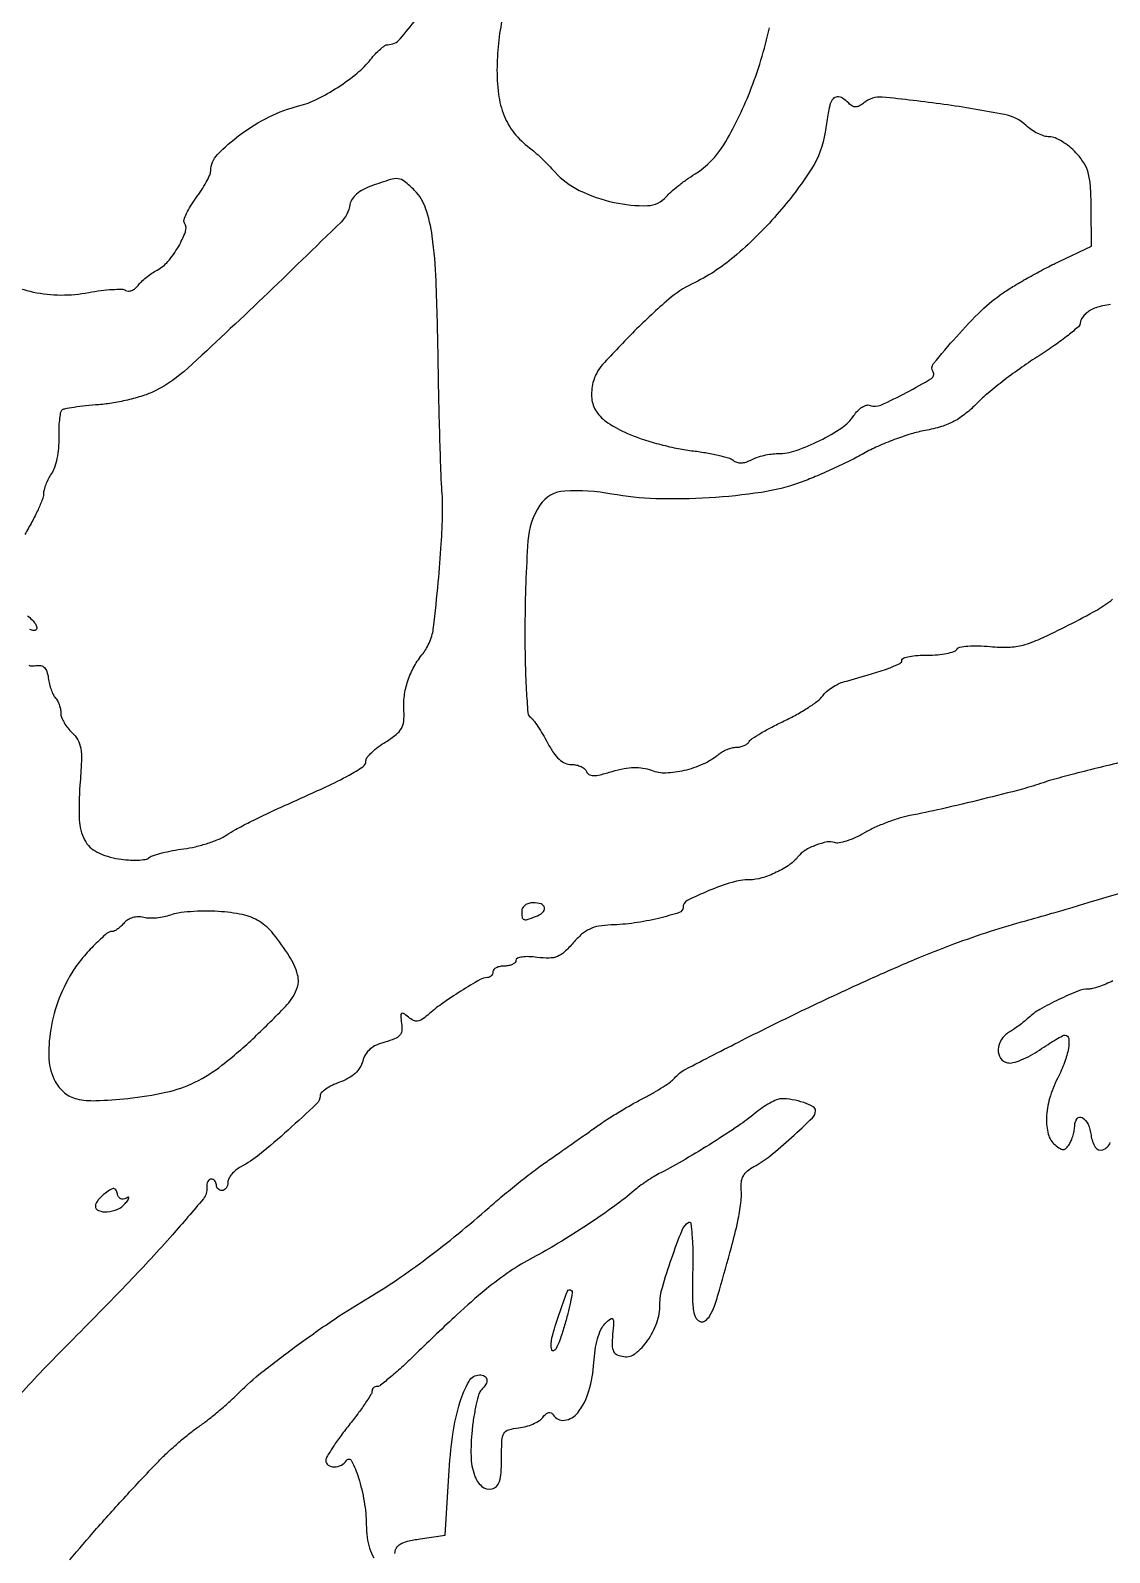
# Model space of a CAD drawing. Extents: x 0 to 1938, y 0 to 2000.
# Drawn here: x 1299.7 to 1487, y 871.1 to 1135.5 of the extents above; entities that cross this region are included whole.
import ezdxf

# ---------------------------------------------------------------- set-up
doc = ezdxf.new("R2010")
doc.units = 0

msp = doc.modelspace()

# ---------------------------------------------------------------- linework, layer by layer
for points in [[(1295.945146, 1091.432108, 0.052865), (1300.218643, 1090.054341, 0.049425), (1305.029304, 1089.535318, 0.049222), (1309.855118, 1089.969166, -0.014096), (1311.98238, 1090.312101, -0.018398), (1313.944605, 1090.498784, -0.016178), (1315.564507, 1090.540436, -0.13759), (1316.256822, 1090.341275, 0.143099), (1316.740002, 1090.207912, 0.090083), (1317.318598, 1090.321975, 0.076721), (1317.903648, 1090.662777, 0.063788), (1318.401704, 1091.183882, -0.044056), (1318.981007, 1091.839818, -0.020594), (1319.835273, 1092.586234, -0.020219), (1320.801686, 1093.300539, -0.026665), (1321.73965, 1093.866302, 0.094332), (1323.607985, 1095.369581, 0.044584), (1325.40253, 1097.904453, 0.042664), (1326.635068, 1100.511336, 0.231495), (1326.485487, 1102.023483, -0.213684), (1326.408574, 1102.600385, -0.034438), (1326.81503, 1103.688979, -0.03286), (1327.509444, 1104.984955, -0.023508), (1328.44462, 1106.338506, 0.018066), (1329.424485, 1107.724258, 0.020673), (1330.255889, 1109.117536, 0.020314), (1330.858178, 1110.345357, 0.100235), (1331.022236, 1111.094391, -0.188779), (1332.176761, 1113.911214, -0.043454), (1336.103568, 1117.367767, -0.043061), (1341.181545, 1120.473225, -0.054717), (1346.333086, 1122.37402, 0.054667), (1349.450759, 1123.524016, 0.028115), (1353.069568, 1125.590344, 0.028113), (1356.436404, 1128.051587, 0.054259), (1358.769352, 1130.433908, -0.021374), (1359.612568, 1131.416401, -0.026936), (1360.477053, 1132.246211, -0.026873), (1361.25445, 1132.846249, -0.152058), (1361.748327, 1133, 0.221387), (1363.903641, 1134.003503, 0.008983), (1369.45507, 1140.849722, 0.016429)], [(1381.807316, 1138.328793, 0.026557), (1381.022785, 1133.797993, 0.025887), (1380.714183, 1129.17059, 0.0353), (1380.978842, 1124.427454, 0.063781), (1381.953819, 1120.667226, 0.073483), (1383.718549, 1117.640002, 0.065388), (1386.346499, 1115.113532, -0.023052), (1387.241698, 1114.387815, -0.009028), (1388.410457, 1113.309069, -0.008914), (1389.634758, 1112.094881, -0.010974), (1390.730969, 1110.917637, 0.098831), (1394.987621, 1107.708818, 0.057943), (1401.03924, 1105.614506, 0.060457), (1406.842593, 1105.051861, 0.216792), (1410.112875, 1106.636006, -0.040207), (1410.876316, 1107.418466, -0.012584), (1412.138639, 1108.464904, -0.012485), (1413.612434, 1109.566859, -0.013491), (1415.102444, 1110.56467, 0.116761), (1420.078031, 1115.642485, 0.041935), (1424.592521, 1124.778741, 0.039033), (1428.013965, 1135.954312, 0.038388)], [(1299.467773, 1025.246435, 0.159874), (1299.897232, 1025.113089, 0.038421), (1300.649648, 1025.183118, -0.087034), (1301.518923, 1025.179623, -0.153005), (1302.150212, 1024.849919, -0.120182), (1302.577887, 1024.147039, -0.043608), (1302.834676, 1023, 0.027536), (1303.030165, 1021.973215, 0.026109), (1303.339917, 1020.955312, 0.027055), (1303.709501, 1020.085303, 0.077909), (1304.084676, 1019.55, -0.069252), (1304.435577, 1019.067238, -0.037804), (1304.731124, 1018.39584, -0.036827), (1304.932688, 1017.654513, -0.048002), (1305, 1016.954988, 0.090147), (1305.137398, 1016.199105, 0.0398), (1305.570715, 1015.276707, 0.037701), (1306.199428, 1014.345982, 0.041466), (1306.94286, 1013.551711, -0.080461), (1307.951922, 1012.290165, -0.091336), (1308.455997, 1010.827658, -0.048241), (1308.574085, 1008.615957, -0.008234), (1308.323042, 1004.404061, 0.027935), (1308.202301, 998.411207, 0.112458), (1309.136434, 994.895266, 0.159153), (1311.291524, 992.799361, 0.074451), (1315.04397, 991.60896, 0.022991), (1316.727537, 991.418602, 0.027147), (1318.330139, 991.398836, 0.027641), (1319.66029, 991.528556, 0.128696), (1320.361763, 991.832161, -0.088755), (1321.085159, 992.215606, -0.01521), (1322.58597, 992.647077, -0.016158), (1324.400537, 993.047538, -0.013799), (1326.335155, 993.354392, 0.025641), (1328.381728, 993.728874, 0.020722), (1330.532781, 994.332743, 0.021193), (1332.474491, 995.05808, 0.0495), (1333.835155, 995.799299, -0.025135), (1335.309812, 996.698277, -0.006505), (1337.773452, 997.994033, -0.006601), (1340.624615, 999.399481, -0.006684), (1343.5, 1000.723112, 0.003412), (1350.984521, 1004.109283, 0.017634), (1355.041547, 1006.154596, 0.02683), (1357.402801, 1007.621421, 0.237685), (1357.967435, 1008.668441, -0.167303), (1358.185499, 1009.248836, -0.029684), (1358.988907, 1010.110742, -0.029237), (1360.095201, 1011.047683, -0.022672), (1361.399059, 1011.937615, 0.027283), (1363.192459, 1013.186063, 0.09364), (1364.125635, 1014.247078, 0.10879), (1364.532631, 1015.483856, 0.044005), (1364.556258, 1017.269174, -0.051463), (1364.63026, 1019.900582, -0.047532), (1365.235962, 1022.535569, -0.046892), (1366.339541, 1025.042719, -0.047163), (1367.889175, 1027.295113, 0.050602), (1368.487497, 1028.177679, 0.028008), (1369.040967, 1029.357472, 0.027651), (1369.472452, 1030.628139, 0.039628), (1369.70034, 1031.795113, 0.004842), (1370.52072, 1039.658372, 0.008133), (1371.038117, 1046.277859, 0.009529), (1371.267412, 1051.646814, 0.025013), (1371.165697, 1055.5, -0.010143), (1371.000882, 1058.43358, -0.001624), (1370.813795, 1064.171875, -0.001796), (1370.639631, 1070.933375, -0.001574), (1370.505259, 1078, 0.005011), (1370.143326, 1091.978826, 0.02535), (1369.468756, 1099.749193, 0.047252), (1368.326007, 1104.592208, 0.115318), (1366.403861, 1107.687048, 0.024549), (1364.677844, 1109.251419, 0.145298), (1363.566638, 1109.719458, 0.104288), (1362.206907, 1109.586116, 0.009746), (1359, 1108.505311, 0.036523), (1357.520526, 1107.848917, 0.054417), (1356.352347, 1107.050897, 0.065688), (1355.558192, 1106.166284, 0.112955), (1355.196783, 1105.249266, -0.162647), (1353.640722, 1102.20808, -0.00282), (1340.117272, 1089.101319, -0.005266), (1327.026647, 1076.818302, -0.066728), (1321.5, 1072.957342, -0.038968), (1319.549136, 1072.135665, -0.018907), (1316.94906, 1071.379749, -0.018622), (1314.166908, 1070.792918, -0.025435), (1311.623938, 1070.486851, 0.008875), (1309.328807, 1070.287425, 0.012578), (1307.296159, 1070.022557, 0.008687), (1305.626201, 1069.732276, 0.150092), (1305.142566, 1069.4759, 0.156101), (1304.910928, 1069.026247, 0.015796), (1304.747684, 1067.818969, 0.018576), (1304.649934, 1066.332443, 0.013761), (1304.648295, 1064.685295, -0.03017), (1304.589226, 1062.938205, -0.027271), (1304.321439, 1061.150007, -0.028293), (1303.902729, 1059.574433, -0.073642), (1303.379667, 1058.527494, 0.03282), (1302.851547, 1057.65585, 0.027328), (1302.405277, 1056.668429, 0.028194), (1302.096633, 1055.716263, 0.064361), (1302, 1054.968665, -0.09564), (1301.823301, 1054.053342, -0.012944), (1301.045312, 1052.249981, -0.01453), (1299.994425, 1050.140748, -0.011786), (1298.75, 1047.941172, 0.037348)], [(1487.223094, 1087.882082, 0.023157), (1485.867188, 1087.648176, 0.023732), (1484.632136, 1087.313551, 0.053895), (1483.75, 1086.919901, 0.045647), (1483.077364, 1086.441078, 0.045426), (1482.501581, 1085.847443, 0.049317), (1482.098682, 1085.233545, 0.112179), (1481.95751, 1084.70031, -0.206856), (1481.642234, 1084.036391, -0.011468), (1479.842097, 1082.530716, -0.01617), (1477.538968, 1080.811328, -0.010999), (1474.815771, 1079, 0.012242), (1471.830073, 1077.003356, 0.009956), (1468.729158, 1074.724201, 0.01009), (1465.955774, 1072.509222, 0.025699), (1464.064546, 1070.763237, -0.029126), (1462.001016, 1068.884201, -0.049034), (1460.046767, 1067.597093, -0.047898), (1457.846753, 1066.696108, -0.026395), (1455.020616, 1066.00391, 0.027401), (1452.578081, 1065.400457, 0.015269), (1449.675376, 1064.414198, 0.015195), (1446.791347, 1063.2339, 0.023744), (1444.395733, 1062.028065, -0.013466), (1441.970957, 1060.744438, -0.007752), (1438.987003, 1059.323436, -0.007741), (1435.943702, 1057.98821, -0.01282), (1433.331402, 1056.96798, -0.049201), (1426.605595, 1055.262266, -0.022287), (1417.558965, 1054.304462, -0.022303), (1408.256569, 1054.152678, -0.039573), (1400.637708, 1054.974016, 0.061568), (1392.460578, 1055.494068, 0.235806), (1388.167537, 1053.02108, 0.130451), (1386.076126, 1046.826218, 0.015515), (1385.56267, 1032.214941, 0.005284), (1385.603458, 1025.908473, 0.01052), (1385.793535, 1020.918565, 0.005984), (1386.074143, 1016.9775, 0.221406), (1386.509573, 1016.214941, -0.078644), (1387.015673, 1015.721092, -0.013141), (1387.800634, 1014.608451, -0.014118), (1388.659546, 1013.238126, -0.0121), (1389.486977, 1011.75, 0.028472), (1390.502536, 1010.056496, 0.060003), (1391.508125, 1008.90294, 0.079715), (1392.543543, 1008.232139, 0.104319), (1393.644071, 1008, -0.051738), (1394.511426, 1007.910008, -0.057673), (1395.308914, 1007.64397, -0.065757), (1395.92233, 1007.252061, -0.138167), (1396.237339, 1006.787984, 0.186123), (1396.663095, 1006.2719, 0.129605), (1397.401682, 1006.07921, 0.059604), (1398.633103, 1006.229741, 0.012599), (1400.725215, 1006.799526, -0.023858), (1402.765655, 1007.306194, -0.041929), (1404.492063, 1007.500146, -0.048538), (1406.038089, 1007.393404, -0.049387), (1407.525166, 1006.990432, 0.099314), (1410.036567, 1006.571365, 0.049614), (1413.243462, 1006.996442, 0.048112), (1416.47227, 1008.091863, 0.065849), (1419.078741, 1009.706943, -0.042869), (1419.801451, 1010.201969, -0.03248), (1420.667322, 1010.620165, -0.033258), (1421.538244, 1010.907337, -0.063087), (1422.269724, 1011, 0.055703), (1422.932183, 1011.074031, 0.04964), (1423.589564, 1011.293179, 0.052604), (1424.145074, 1011.615749, 0.096806), (1424.498798, 1011.998056, -0.111146), (1425.005083, 1012.515024, -0.010392), (1426.530513, 1013.457998, -0.012938), (1428.423118, 1014.509239, -0.009816), (1430.549084, 1015.566546, 0.016223), (1432.721477, 1016.681882, 0.017629), (1434.756213, 1017.907156, 0.017372), (1436.417349, 1019.073146, 0.07782), (1437.241269, 1019.925031, -0.060452), (1437.903972, 1020.659405, -0.033805), (1438.864623, 1021.387141, -0.033211), (1439.950572, 1022.000766, -0.045764), (1441, 1022.391547, 0.005258), (1445.713934, 1023.724219, 0.018592), (1448.696218, 1024.723164, 0.021654), (1450.610022, 1025.540653, 0.288583), (1451, 1026.16006, -0.328292), (1451.241388, 1026.488079, -0.028769), (1452.304539, 1026.753267, -0.028943), (1453.738642, 1026.939382, -0.017799), (1455.440983, 1027, 0.020965), (1457.186889, 1027.073237, 0.027903), (1458.759279, 1027.294243, 0.027633), (1460.000767, 1027.61215, 0.17972), (1460.501037, 1028.001677, -0.207985), (1461.038614, 1028.375083, -0.028436), (1462.423338, 1028.570389, -0.027886), (1464.221026, 1028.619848, -0.017755), (1466.310054, 1028.486473, 0.03199), (1469.492472, 1028.374063, 0.059914), (1472.03634, 1028.754197, 0.041246), (1474.982797, 1029.831284, 0.008529), (1479.958877, 1032.234796, 0.010966), (1484.825123, 1034.823869, 0.04561), (1487.562194, 1036.704625, 0.058393)], [(1299.20901, 1033.842343, -0.034426), (1300.022478, 1033.135938, -0.056351), (1300.591795, 1032.42367, -0.078981), (1300.853027, 1031.81279, -0.263844), (1300.74119, 1031.407857, -0.22659), (1300.317964, 1031.258268, -0.068168), (1299.637083, 1031.426361, -0.05327)], [(1490, 1008.600479, 0.002763), (1485.377113, 1007.493185, 0.003219), (1480.996875, 1006.388442, 0.002857), (1477.303646, 1005.409086, 0.019353), (1475.5, 1004.843981, -0.021295), (1471.899088, 1003.731106, -0.003711), (1465.007909, 1001.973433, -0.00431), (1457.830941, 1000.265002, -0.009862), (1452.386359, 999.130962, 0.028188), (1450.537472, 998.674609, 0.016294), (1448.37047, 997.930094, 0.01625), (1446.238119, 997.038549, 0.026139), (1444.491851, 996.127693, -0.025116), (1442.939627, 995.314009, -0.030038), (1441.402159, 994.713175, -0.031171), (1440.074765, 994.374003, -0.139456), (1439.28305, 994.444878, 0.143397), (1437.998508, 994.549871, 0.040505), (1436.05092, 993.980832, 0.041329), (1434.161729, 993.073276, 0.097997), (1433, 992.042332, -0.080044), (1431.499861, 990.612387, -0.038624), (1429.195999, 989.279514, -0.038535), (1426.683983, 988.304479, -0.071613), (1424.527494, 987.978038, 0.070509), (1421.51429, 987.528676, 0.026425), (1417.480304, 986.094155, 0.01897), (1413.72501, 984.360813, 0.282263), (1413, 983.178853, -0.326885), (1412.351035, 982.29227, -0.017038), (1408.747553, 981.283403, -0.024528), (1404.55952, 980.478557, -0.028122), (1400.5, 980.13435, 0.034741), (1398.395732, 979.927869, 0.068819), (1396.798936, 979.42571, 0.06947), (1395.40792, 978.51272, 0.036015), (1393.94458, 977.031293, -0.028895), (1392.422459, 975.445872, -0.091555), (1391.185421, 974.660989, -0.095127), (1389.77683, 974.385548, -0.032703), (1387.69458, 974.514723, 0.023749), (1386.245923, 974.630643, 0.04313), (1385.060354, 974.566742, 0.057958), (1384.245967, 974.353722, 0.309109), (1384, 973.993873, -0.19205), (1383.848627, 973.61431, -0.087886), (1383.4125, 973.29195, -0.067715), (1382.765433, 973.073224, -0.047723), (1382, 973, 0.048028), (1381.234582, 972.926307, 0.068025), (1380.5875, 972.70625, 0.088204), (1380.151477, 972.381882, 0.191087), (1380, 972, -0.094493), (1379.927213, 971.618292, -0.09676), (1379.719295, 971.29375, -0.098939), (1379.409037, 971.076504, -0.103777), (1379.044409, 971, 0.132716), (1377.780659, 970.658545, 0.008205), (1374.4251, 968.627955, 0.013215), (1371.077893, 966.401184, 0.029382), (1368.683088, 964.49528, -0.032935), (1367.672069, 963.70232, -0.123729), (1366.92148, 963.425735, -0.147231), (1366.204988, 963.560201, -0.053764), (1365.335808, 964.136267, 0.022998), (1364.484607, 964.778982, 0.352092), (1364.14168, 964.752757, 0.231675), (1363.993125, 964.360559, 0.012918), (1364.152721, 963.026569, -0.061888), (1364.179573, 961.765377, -0.158254), (1363.814517, 960.939573, -0.118759), (1362.949447, 960.342335, -0.027869), (1361.262702, 959.798089, 0.041865), (1359.77286, 959.270958, 0.071119), (1358.658822, 958.563555, 0.081089), (1357.885547, 957.647766, 0.073505), (1357.41134, 956.502775, -0.079186), (1356.926479, 955.368475, -0.066906), (1356.089369, 954.36571, -0.058648), (1354.906982, 953.513684, -0.040091), (1353.398638, 952.827187, 0.027977), (1352.097259, 952.272494, 0.037939), (1350.99835, 951.62167, 0.04203), (1350.218833, 950.97232, 0.20069), (1350, 950.449079, -0.207105), (1349.39482, 949.050703, -0.005792), (1344.441197, 944.506306, -0.011723), (1339.505198, 940.2867, -0.048895), (1336.25, 938.125252, 0.046623), (1335.38927, 937.559336, 0.048536), (1334.660938, 936.850556, 0.053534), (1334.161222, 936.112293, 0.122628), (1334, 935.464816, -0.066486), (1333.925212, 934.904866, -0.083557), (1333.70625, 934.43029, -0.099365), (1333.381345, 934.112892, -0.14491), (1333, 934, -0.099038), (1332.618362, 934.076342, -0.097945), (1332.29375, 934.29375, -0.097945), (1332.076342, 934.618362, -0.099038), (1332, 935, 0.087646), (1331.932551, 935.381825, 0.094518), (1331.738889, 935.70625, 0.100101), (1331.450205, 935.923267, 0.111732), (1331.111111, 936, 0.164846), (1330.783328, 935.888914, 0.108508), (1330.524132, 935.581882, 0.085256), (1330.374036, 935.121011, 0.060577), (1330.361111, 934.576621, -0.200861), (1329.746112, 932.582694, -0.007019), (1324.36075, 926.312939, -0.010402), (1316.919264, 918.236488, -0.004262), (1306.5, 907.573308, 0.00446), (1301.89972, 902.861606, 0.006907), (1298.021112, 898.70405, 0.002689)], [(1306.570306, 869.888042, -0.00531), (1311.219039, 875.29848, -0.005573), (1316.615692, 881.309609, -0.006054), (1322, 887.033485, -0.013831), (1323.594927, 888.599305, -0.009266), (1325.5, 890.304179, -0.009335), (1327.408491, 891.888322, -0.018122), (1329, 893.068055, 0.016381), (1330.592145, 894.239697, 0.00854), (1332.501927, 895.797528, 0.008483), (1334.409256, 897.464631, 0.012818), (1336.00656, 898.985508, -0.028902), (1339.909981, 902.4699, -0.009776), (1345.97046, 907.09051, -0.009967), (1352.604719, 911.74626, -0.015119), (1358.56887, 915.5, 0.016728), (1363.327837, 918.516627, 0.01135), (1368.546614, 922.251127, 0.010698), (1373.96594, 926.502485, 0.00993), (1379.337142, 931.086243, -0.008248), (1381.670279, 933.090932, -0.005397), (1384.422443, 935.328068, -0.005428), (1387.152234, 937.450553, -0.010356), (1389.398834, 939.086243, 0.000473), (1391.55706, 940.593242, 0.000327), (1393.996462, 942.302391, 0.00033), (1396.33881, 943.948135, 0.000677), (1398.17112, 945.241046, -0.011331), (1399.959731, 946.446876, -0.006676), (1402.147643, 947.809968, -0.006676), (1404.370933, 949.114011, -0.011342), (1406.268902, 950.137184, 0.012008), (1407.959727, 951.051596, 0.0133), (1409.547079, 952.016906, 0.012733), (1410.854147, 952.90812, 0.064508), (1411.496616, 953.509937, -0.100694), (1413.394064, 955.047043, -0.002568), (1423.239388, 960.110406, -0.005799), (1434.224383, 965.529404, -0.00554), (1445.5, 970.7773, -0.006767), (1453.162018, 974.116476, -0.009869), (1460.007904, 976.832734, -0.010925), (1466.35459, 979.050231, -0.012593), (1472.5, 980.878085, 0.003416), (1474.512063, 981.436561, 0.001214), (1477.38125, 982.261635, 0.001205), (1480.526755, 983.182663, 0.001419), (1483.5, 984.07022, -0.006731), (1492.985471, 986.792357, -0.017072)], [(1487.596362, 970.427071, -0.016054), (1486.388421, 969.880812, -0.016556), (1485.16014, 969.419202, -0.01651), (1484.072321, 969.090596, -0.065178), (1483.380289, 969, 0.095973), (1481.533153, 968.642153, 0.01601), (1478.209705, 967.178925, 0.018058), (1474.935446, 965.46237, 0.057164), (1472.94311, 964, -0.01628), (1472.197462, 963.352809, -0.010365), (1471.290766, 962.646875, -0.010411), (1470.371573, 961.990666, -0.018983), (1469.591047, 961.5, 0.120203), (1468.254751, 960.223528, 0.130247), (1467.706692, 958.512588, 0.161294), (1468.120882, 957.009412, 0.197207), (1469.320775, 956.201361, 0.114966), (1470.267849, 956.225676, 0.031107), (1471.703258, 956.696245, 0.029769), (1473.311726, 957.450541, 0.027004), (1474.874525, 958.413046, -0.008104), (1476.355194, 959.404018, -0.011245), (1477.715463, 960.240082, -0.007926), (1478.869591, 960.889854, -0.124872), (1479.303751, 961, -0.381267), (1479.944238, 960.428536, -0.071596), (1479.894363, 958.718966, -0.047257), (1479.227484, 956.276673, -0.027627), (1478, 953.5, 0.047424), (1476.621784, 950.016086, 0.0614), (1476.077144, 946.62565, 0.074085), (1476.394396, 943.786163, 0.155973), (1477.576215, 941.936747, 0.03121), (1478.448336, 941.300438, 0.156052), (1479.026082, 941.147786, 0.190605), (1479.518034, 941.372206, 0.050531), (1480.060903, 942.064302, 0.045568), (1480.410277, 942.74685, 0.026661), (1480.707009, 943.616805, 0.026494), (1480.912776, 944.52659, 0.040297), (1480.984687, 945.333333, -0.165658), (1481.405111, 946.534498, -0.379457), (1482.276269, 946.693408, -0.153434), (1483.296816, 945.53307, -0.075023), (1483.822157, 943.613453, 0.110912), (1484.552821, 941.536574, 0.350907), (1485.850925, 941.082311, 0.217593), (1487.167816, 942.351231, 0.073567)], [(1363, 871.008278, -0.129789), (1363.246349, 871.941328, -0.133146), (1363.919614, 872.620535, -0.07497), (1365.185625, 873.119451, -0.019224), (1367.353638, 873.530322), (1371.707275, 874.183191), (1372.340337, 884.529777, -0.019531), (1373.060047, 891.690827, -0.039439), (1374.286052, 897.223704, -0.052239), (1375.854963, 900.921307, -0.272761), (1377.685212, 902, -0.120332), (1378.559627, 901.786468, -0.247006), (1378.950949, 901.223524, -0.168294), (1378.771506, 900.38298, -0.060475), (1378.006222, 899.406222, 0.125007), (1377.584095, 898.696665, 0.015218), (1377.118966, 896.930548, 0.017283), (1376.695655, 894.758972, 0.013454), (1376.381293, 892.373913, 0.032398), (1376.204339, 887.881465, 0.075279), (1376.791981, 884.570974, 0.131872), (1378.04953, 882.685395, 0.232376), (1379.817472, 882.208009, 0.15131), (1380.629673, 882.64463, 0.118136), (1381.14907, 883.507167, 0.06194), (1381.425134, 884.997906, 0.014848), (1381.5, 887.518339, -0.011021), (1381.568892, 890.643496, -0.118421), (1381.91622, 891.852161, -0.19902), (1382.715373, 892.475365, -0.041453), (1384.5, 892.812217, 0.040374), (1385.733163, 893.042228, 0.036461), (1386.957737, 893.472647, 0.038389), (1387.999194, 894.024978, 0.087699), (1388.653999, 894.622057, -0.043799), (1389.195165, 895.209911, -0.126099), (1389.680832, 895.467907, -0.191896), (1390.103764, 895.407553, -0.124714), (1390.463016, 895.059841, 0.296766), (1392.455434, 894.121245, 0.195561), (1394.723812, 895.429001, 0.093407), (1396.671534, 899.213511, 0.058849), (1397.522213, 904.125965, -0.023935), (1397.746189, 906.319299, -0.03179), (1398.170318, 908.278575, -0.035969), (1398.745501, 909.860926, -0.091566), (1399.435731, 910.86298, -0.021971), (1400.416973, 911.760849, -0.4347), (1400.780174, 911.715952, -0.172851), (1400.938308, 911.176941, -0.006223), (1400.787037, 909.000609, 0.021904), (1400.714353, 907.090863, 0.116526), (1400.958724, 906.082521, 0.175767), (1401.572431, 905.507293, 0.065994), (1402.724439, 905.184408, 0.205561), (1404.758667, 905.734286, 0.073672), (1406.858924, 907.969679, 0.066315), (1408.450204, 911.066005, 0.085435), (1408.996262, 914.212487, -0.069018), (1409.414731, 917.199405, -0.014945), (1410.993031, 922.179657, -0.010562), (1412.84047, 927.119083, -0.160915), (1413.998314, 928.498958, -0.542437), (1414.334051, 928.34071, -0.013254), (1414.558006, 926.309076, -0.016855), (1414.692062, 923.607318, -0.009215), (1414.683577, 920.289993, 0.006096), (1414.641991, 915.562081, 0.037391), (1414.832186, 913.133097, 0.087866), (1415.280819, 911.815465, 0.221522), (1416.079419, 911.231555, 0.216695), (1416.910764, 911.427486, 0.094975), (1417.676585, 912.295088, 0.050036), (1418.446101, 913.956303, 0.01373), (1419.31697, 916.709527, 0.003239), (1421.397556, 924.157243, 0.013279), (1422.509509, 928.713298, 0.0217), (1423.045154, 931.844416, 0.052881), (1423.092795, 934.182295, -0.054387), (1423.123851, 935.510481, -0.094012), (1423.469742, 936.555928, -0.092219), (1424.180339, 937.415311, -0.050713), (1425.31446, 938.182295, 0.046263), (1428.076575, 940.01473, 0.014702), (1431.834014, 943.22878, 0.008121), (1435.476143, 946.643974, 0.203049), (1436, 947.880766, 0.277983), (1435.580458, 948.577071, 0.038542), (1433.96565, 949.277384, 0.039863), (1431.9572, 949.795521, 0.04695), (1430, 949.950382, 0.0998), (1429.229026, 949.782979, 0.024393), (1428.059375, 949.201245, 0.024026), (1426.758624, 948.388727, 0.021924), (1425.5, 947.431454, -0.024742), (1422.626718, 945.271558, -0.007984), (1418.167954, 942.355671, -0.008218), (1413.357913, 939.428037, -0.013364), (1409.169993, 937.120592, 0.017017), (1408.001993, 936.465885, 0.011062), (1406.69681, 935.634728, 0.011126), (1405.457534, 934.765947, 0.020711), (1404.5, 933.999372, -0.023531), (1401.182288, 931.373851, -0.009351), (1396.400326, 928.076298, -0.009442), (1391.323847, 924.850184, -0.016363), (1386.973757, 922.391097, 0.029396), (1382.940355, 919.970273, 0.022198), (1378.806477, 916.868417, 0.015654), (1373.781291, 912.466139, 0.005284), (1366.733314, 905.75, -0.0072), (1364.403355, 903.546713, -0.010657), (1362.292797, 901.689062, -0.00613), (1360.481952, 900.200043, -0.170607), (1359.912747, 900, 0.094174), (1359.56434, 899.933791, 0.096668), (1359.26812, 899.744622, 0.099003), (1359.069839, 899.462353, 0.104125), (1359, 899.130628, -0.142702), (1358.841626, 898.587018, -0.007336), (1357.825, 897.040897, -0.011184), (1356.532445, 895.22534, -0.007843), (1355, 893.237468, 0.009957), (1353.467848, 891.2325, 0.013625), (1352.175, 889.364283, 0.01037), (1351.183139, 887.772937, 0.134967), (1351, 887.10684, 0.25306), (1351.416826, 886.336011, 0.147136), (1352.452523, 886.030108, 0.114068), (1353.697578, 886.324437, 0.140394), (1354.577045, 887.124662, -0.586574), (1355.479736, 887.085138, -0.041486), (1356.665053, 884.14431, -0.032684), (1357.659097, 879.99007, -0.039567), (1358.020907, 876, 0.030135), (1358.180257, 873.777919, 0.045495), (1358.608661, 871.886762, 0.049086), (1359.339836, 870.212689, 0.043959)]]:
    msp.add_lwpolyline(points, format="xyb")
for points in [[(1438.553869, 1122.75, 0.024477), (1438.374081, 1122.041874, 0.005077), (1438.132032, 1120.780181, 0.005322), (1437.881213, 1119.307931, 0.004998), (1437.656166, 1117.799553, -0.109022), (1435.296722, 1111.44057, -0.036714), (1429.30863, 1103.495819, -0.037007), (1421.851887, 1096.155256, -0.065377), (1414.606541, 1091.480503, 0.068631), (1410.514004, 1088.802255, 0.016682), (1404.59083, 1083.285508, 0.013864), (1399.044689, 1077.448186, 0.121253), (1397.374212, 1074.322172, 0.085835), (1397.158864, 1071.573733, 0.126198), (1397.972264, 1069.304108, 0.099577), (1399.966186, 1067.342992, 0.039645), (1403.349388, 1065.497568, 0.025176), (1405.754539, 1064.565346, 0.014245), (1408.749508, 1063.668553, 0.014195), (1411.828173, 1062.934505, 0.022602), (1414.5, 1062.502019, -0.012624), (1416.884238, 1062.164743, -0.015569), (1419.08591, 1061.725515, -0.014002), (1420.894124, 1061.25213, -0.101088), (1421.686078, 1060.834232, 0.095499), (1422.326506, 1060.487172, 0.084313), (1423.079477, 1060.38262, 0.071163), (1423.933431, 1060.531268, 0.044271), (1424.870336, 1060.930606, -0.042133), (1425.821333, 1061.340754, -0.023337), (1427.038439, 1061.685866, -0.023123), (1428.312717, 1061.922217, -0.034303), (1429.445157, 1062, 0.083677), (1432.618711, 1062.534852, 0.032175), (1436.752725, 1064.274205, 0.03169), (1440.576292, 1066.493727, 0.100701), (1442.64643, 1068.583137, -0.047301), (1443.319179, 1069.424366, -0.058849), (1444.094685, 1070.056804, -0.070308), (1444.851002, 1070.40018, -0.164513), (1445.463942, 1070.375463, 0.199613), (1447.332657, 1070.427125, 0.016411), (1451.806209, 1072.613006, 0.014021), (1456.128223, 1075.061097, 0.417195), (1456.395671, 1076.168807, -0.31905), (1456.489747, 1077.634254, -0.010806), (1460.439957, 1082.291871, -0.019718), (1464.786741, 1086.824774, -0.041731), (1468.557808, 1089.896248, -0.014923), (1470.514108, 1091.150871, -0.007231), (1473.084855, 1092.643152, -0.007164), (1475.809284, 1094.121469, -0.010238), (1478.270836, 1095.348262), (1483.926056, 1098.02361), (1483.845296, 1104.761805, 0.012722), (1483.703859, 1108.539037, 0.052422), (1483.322668, 1110.791869, 0.07471), (1482.557395, 1112.498608, 0.045231), (1481.195177, 1114.25, 0.034923), (1480.064493, 1115.302342, 0.034462), (1478.79352, 1116.192188, 0.036541), (1477.573219, 1116.810322, 0.099279), (1476.62736, 1117, -0.075722), (1475.712063, 1117.139416, -0.036281), (1474.60312, 1117.575723, -0.034911), (1473.48834, 1118.209817, -0.041831), (1472.542675, 1118.959909, 0.141803), (1468.779083, 1120.883355, 0.012905), (1458.278767, 1122.630999, 0.010925), (1447.590106, 1123.890213, 0.199626), (1444.382949, 1122.902856, -0.044546), (1443.61226, 1122.371413, -0.123529), (1442.982205, 1122.197823, -0.139535), (1442.392768, 1122.351002, -0.063553), (1441.757618, 1122.842382, 0.055342), (1440.694007, 1123.693419, 0.149367), (1439.770966, 1123.946607, 0.203444), (1439.046868, 1123.614313, 0.110843)], [(1385, 982.5, 0.036287), (1385.075161, 981.465711, 0.274596), (1385.370956, 981.100721, 0.168163), (1385.951151, 981.0888, 0.013436), (1387.418213, 981.606989, 0.07847), (1388.634558, 982.308319, 0.272501), (1388.941099, 983.125027, 0.276633), (1388.375605, 983.779244, 0.07973), (1387, 984, 0.072314), (1386.230589, 983.888136, 0.08892), (1385.583333, 983.5625, 0.10214), (1385.153209, 983.075754, 0.130775)], [(1324.023506, 981.856092, -0.040789), (1322.917289, 981.528388, -0.02918), (1321.640251, 981.337828, -0.029646), (1320.393614, 981.299782, -0.054338), (1319.387928, 981.438772, 0.065002), (1318.436168, 981.549755, 0.064742), (1317.486462, 981.412974, 0.067599), (1316.64046, 981.04795, 0.084133), (1315.991978, 980.490334, -0.030199), (1315.457303, 979.919959, -0.033281), (1314.874011, 979.437786, -0.03537), (1314.326237, 979.099278, -0.121294), (1313.92301, 979, 0.182763), (1312.945945, 978.630515, 0.014803), (1310.908744, 976.722454, 0.020778), (1308.849295, 974.498292, 0.031251), (1307.264917, 972.383286, 0.05383), (1304.739526, 967.447154, 0.050035), (1303.24925, 961.96337, 0.053814), (1302.951456, 956.820523, 0.110879), (1304.022918, 952.957177, 0.098163), (1305.628258, 951.000554, 0.115305), (1307.774694, 949.941364, 0.067127), (1311.056286, 949.629482, 0.01532), (1316.634047, 950.020205, 0.029356), (1323.260153, 951.084551, 0.058235), (1328.279289, 952.827893, 0.054316), (1332.979044, 955.768942, 0.022531), (1338.65554, 960.675203, 0.011988), (1343.989659, 965.970796, 0.090658), (1345.938991, 968.918868, 0.171918), (1346.101883, 971.505353, 0.072234), (1344.654504, 974.730591, 0.027855), (1341.878395, 978.604917, 0.083098), (1339.449887, 980.767513, 0.089978), (1336.563908, 981.927766, 0.03638), (1332.341244, 982.480067, 0.016715), (1329.923266, 982.537875, 0.01634), (1327.488395, 982.435061, 0.016469), (1325.360093, 982.20471, 0.057259)], [(1312.75, 933.572647, 0.031417), (1312.08025, 933.009448, 0.035327), (1311.514062, 932.38708, 0.037932), (1311.117088, 931.796378, 0.129691), (1311, 931.352562, 0.312931), (1311.570696, 930.53, 0.109425), (1313.073883, 930.318621, 0.083142), (1314.880191, 930.768665, 0.120497), (1316.183304, 931.759131, 0.013603), (1316.686504, 932.415817, 0.118851), (1316.825075, 932.752892, 0.553171), (1316.711438, 932.851298, 0.060904), (1316.325682, 932.679715, -0.109034), (1315.848972, 932.520169, -0.142083), (1315.398164, 932.600583, -0.133138), (1315.039831, 932.917103, -0.09047), (1314.825682, 933.420647, 0.06006), (1314.578549, 934.115657, 0.264973), (1314.23112, 934.348855, 0.157862), (1313.708181, 934.22086, 0.020802)], [(1392.368176, 910.357485, -0.011503), (1391.621369, 908.052751, -0.039433), (1390.986888, 906.613403, -0.16415), (1390.539648, 906.195594, -0.477869), (1390.214707, 906.358852, -0.118021), (1390.258782, 908.426387, -0.016675), (1391.483635, 912.536683, -0.01264), (1392.927631, 916.514187, -0.54069), (1393.665092, 916.668241, -0.244079), (1393.785829, 916.28687, -0.007623), (1393.471097, 914.627482, -0.013291), (1393.006155, 912.63519, -0.008626)]]:
    msp.add_lwpolyline(points, format="xyb", close=True)

doc.saveas('drawing.dxf')
